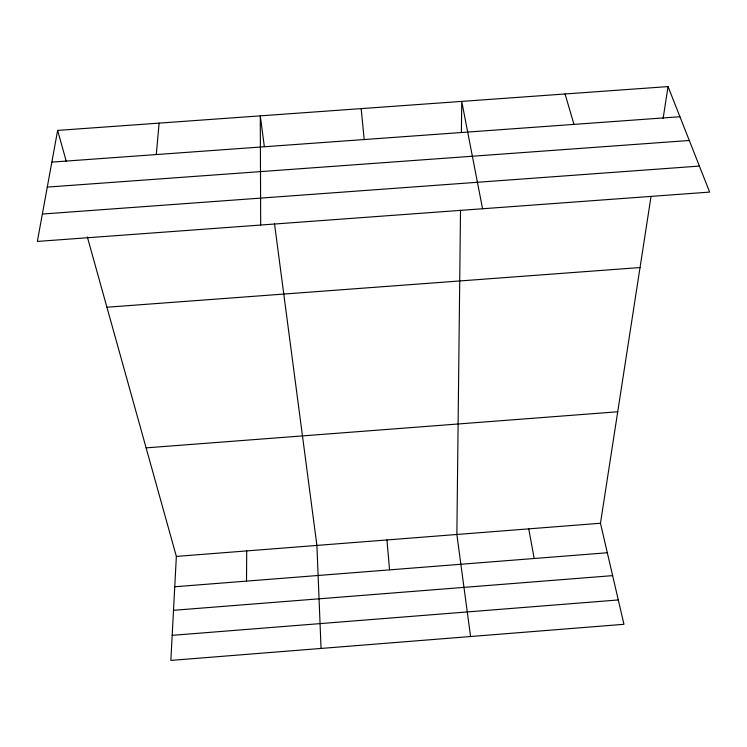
<?xml version="1.0" encoding="UTF-8"?>
<svg xmlns="http://www.w3.org/2000/svg" width="747" height="747" viewBox="0 0 747 747"><rect width="100%" height="100%" fill="white"/><g stroke="black" fill="none" stroke-linecap="round" stroke-linejoin="round"><path stroke-width="1.12" d="M246.51 581.119L246.697 550.913M460.516 210.318L456.865 534.478L470.582 636.528M461.394 132.359L461.739 101.396L482.562 208.758M87.315 236.883L176.357 556.412L170.858 660.413L623.95 624.296L600.467 523.255L651.01 196.638M156.282 154.564L159.12 123.124M663.131 118.371L668.042 86.587L57.64 130.408L37.35 241.43L709.65 192.091L668.042 86.587M176.357 556.412L600.467 523.255M174.751 586.759L607.32 552.752M173.509 610.308L612.643 575.638M172.184 635.342L618.292 599.953M146.113 447.873L617.722 411.774M42.355 214.044L699.388 166.077M106.914 307.232L640.039 267.538M51.851 162.108L679.929 116.728M47.276 187.095L689.294 140.483M565.049 93.982L573.976 124.385M57.64 130.408L66.306 161.492M528.745 528.857L534.18 558.504M264.345 146.589L260.292 115.86L260.684 225.043M274.541 223.969L316.905 545.422L321.051 648.443M361.165 108.614L364.2 139.54M386.955 539.95L389.56 569.868"/></g></svg>
